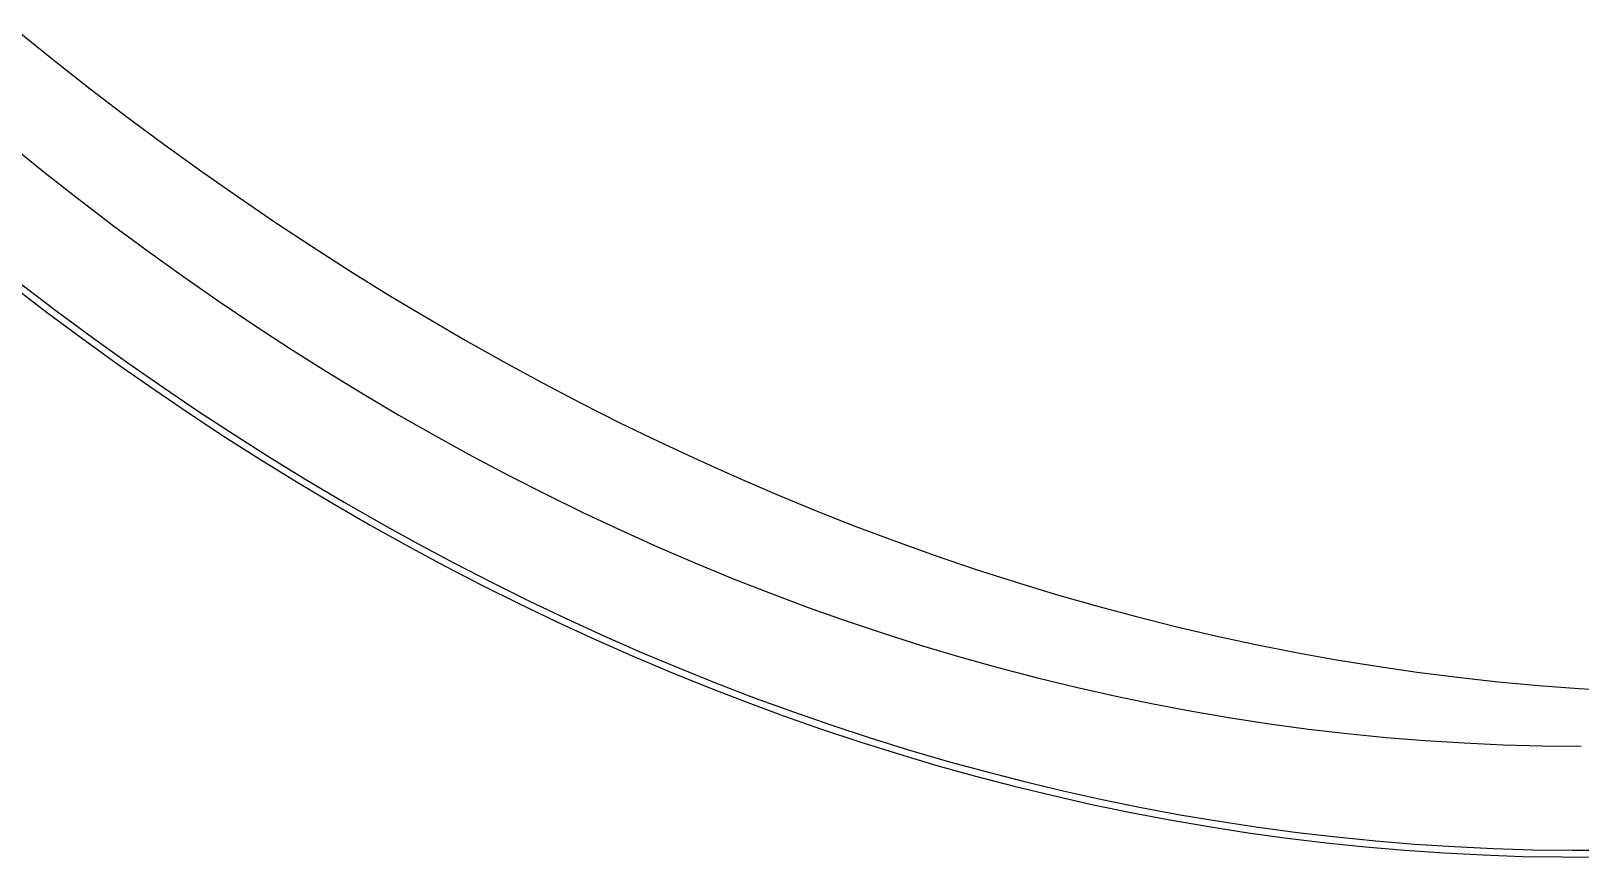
# Model space of a CAD drawing. Extents: x -1 to 217, y -22 to 302.
# Drawn here: x 57.93 to 107.83, y -22.31 to 4.29 of the extents above; entities that cross this region are included whole.
import ezdxf

# ---------------------------------------------------------------- set-up
doc = ezdxf.new("R2010")
doc.units = 0

msp = doc.modelspace()

# ---------------------------------------------------------------- linework, layer by layer
at = {"layer": 'ELLIPSES'}
for p, q in [((57.503, 4.295), (58.669, 3.354)), ((58.669, 3.354), (59.842, 2.433)), ((59.842, 2.433), (61.022, 1.532)), ((61.022, 1.532), (62.209, 0.651)), ((57.251, 0.645), (58.358, -0.248)), ((62.209, 0.651), (63.402, -0.21)), ((58.358, -0.248), (59.472, -1.122)), ((63.402, -0.21), (64.602, -1.051)), ((59.472, -1.122), (60.592, -1.976)), ((64.602, -1.051), (65.808, -1.871)), ((60.592, -1.976), (61.719, -2.81)), ((65.808, -1.871), (67.019, -2.671)), ((61.719, -2.81), (62.853, -3.623)), ((67.019, -2.671), (68.237, -3.451)), ((68.237, -3.451), (69.46, -4.209)), ((57.342, -3.923), (58.467, -4.782)), ((57.65, -3.881), (58.777, -4.737)), ((62.853, -3.623), (63.993, -4.417)), ((63.993, -4.417), (65.139, -5.189)), ((69.46, -4.209), (70.688, -4.947)), ((58.467, -4.782), (59.6, -5.622)), ((58.777, -4.737), (59.91, -5.574)), ((70.688, -4.947), (71.921, -5.664)), ((65.139, -5.189), (66.291, -5.942)), ((59.6, -5.622), (60.739, -6.442)), ((59.91, -5.574), (61.05, -6.391)), ((66.291, -5.942), (67.45, -6.674)), ((71.921, -5.664), (73.16, -6.36)), ((60.739, -6.442), (61.884, -7.243)), ((61.05, -6.391), (62.196, -7.188)), ((73.16, -6.36), (74.403, -7.035)), ((67.45, -6.674), (68.614, -7.385)), ((61.884, -7.243), (63.035, -8.024)), ((62.196, -7.188), (63.348, -7.966)), ((68.614, -7.385), (69.783, -8.075)), ((74.403, -7.035), (75.651, -7.688)), ((63.348, -7.966), (64.506, -8.724)), ((75.651, -7.688), (76.904, -8.32)), ((63.035, -8.024), (64.192, -8.785)), ((69.783, -8.075), (70.958, -8.744)), ((76.904, -8.32), (78.16, -8.931)), ((64.192, -8.785), (65.355, -9.526)), ((64.506, -8.724), (65.67, -9.461)), ((70.958, -8.744), (72.138, -9.393)), ((78.16, -8.931), (79.421, -9.52)), ((65.67, -9.461), (66.84, -10.179)), ((72.138, -9.393), (73.323, -10.02)), ((65.355, -9.526), (66.524, -10.247)), ((79.421, -9.52), (80.686, -10.088)), ((66.524, -10.247), (67.699, -10.948)), ((66.84, -10.179), (68.015, -10.876)), ((73.323, -10.02), (74.513, -10.626)), ((80.686, -10.088), (81.954, -10.633)), ((67.699, -10.948), (68.879, -11.629)), ((68.015, -10.876), (69.196, -11.553)), ((74.513, -10.626), (75.708, -11.211)), ((81.954, -10.633), (83.225, -11.157)), ((75.708, -11.211), (76.908, -11.774)), ((83.225, -11.157), (84.5, -11.659)), ((68.879, -11.629), (70.064, -12.289)), ((69.196, -11.553), (70.382, -12.21)), ((76.908, -11.774), (78.111, -12.316)), ((84.5, -11.659), (85.778, -12.139)), ((70.064, -12.289), (71.254, -12.929)), ((70.382, -12.21), (71.573, -12.846)), ((78.111, -12.316), (79.319, -12.836)), ((85.778, -12.139), (87.059, -12.597)), ((71.254, -12.929), (72.449, -13.548)), ((71.573, -12.846), (72.769, -13.461)), ((79.319, -12.836), (80.531, -13.335)), ((87.059, -12.597), (88.343, -13.033)), ((72.769, -13.461), (73.969, -14.056)), ((80.531, -13.335), (81.747, -13.812)), ((88.343, -13.033), (89.629, -13.447)), ((89.629, -13.447), (90.918, -13.839)), ((72.449, -13.548), (73.649, -14.147)), ((81.747, -13.812), (82.967, -14.268)), ((90.918, -13.839), (92.208, -14.208)), ((73.649, -14.147), (74.853, -14.725)), ((73.969, -14.056), (75.174, -14.631)), ((82.967, -14.268), (84.19, -14.702)), ((92.208, -14.208), (93.501, -14.555)), ((74.853, -14.725), (76.062, -15.283)), ((75.174, -14.631), (76.384, -15.184)), ((84.19, -14.702), (85.416, -15.113)), ((93.501, -14.555), (94.795, -14.879)), ((94.795, -14.879), (96.091, -15.182)), ((76.062, -15.283), (77.275, -15.82)), ((76.384, -15.184), (77.598, -15.716)), ((85.416, -15.113), (86.646, -15.503)), ((96.091, -15.182), (97.388, -15.461)), ((97.388, -15.461), (98.686, -15.718)), ((77.275, -15.82), (78.493, -16.335)), ((77.598, -15.716), (78.816, -16.228)), ((86.646, -15.503), (87.879, -15.871)), ((87.879, -15.871), (89.114, -16.217)), ((98.686, -15.718), (99.985, -15.953)), ((99.985, -15.953), (101.285, -16.164)), ((78.493, -16.335), (79.714, -16.83)), ((78.816, -16.228), (80.037, -16.719)), ((89.114, -16.217), (90.352, -16.541)), ((101.285, -16.164), (102.585, -16.354)), ((102.585, -16.354), (103.886, -16.52)), ((79.714, -16.83), (80.939, -17.304)), ((80.037, -16.719), (81.263, -17.188)), ((90.352, -16.541), (91.593, -16.842)), ((91.593, -16.842), (92.836, -17.122)), ((103.886, -16.52), (105.186, -16.664)), ((105.186, -16.664), (106.487, -16.785)), ((106.487, -16.785), (107.788, -16.883)), ((107.788, -16.883), (109.088, -16.959)), ((80.939, -17.304), (82.168, -17.756)), ((81.263, -17.188), (82.492, -17.636)), ((92.836, -17.122), (94.081, -17.379)), ((94.081, -17.379), (95.328, -17.614)), ((82.168, -17.756), (83.4, -18.188)), ((82.492, -17.636), (83.725, -18.063)), ((95.328, -17.614), (96.577, -17.827)), ((96.577, -17.827), (97.827, -18.018)), ((83.4, -18.188), (84.635, -18.598)), ((83.725, -18.063), (84.961, -18.469)), ((97.827, -18.018), (99.079, -18.186)), ((99.079, -18.186), (100.332, -18.332)), ((100.332, -18.332), (101.587, -18.455)), ((101.587, -18.455), (102.842, -18.556)), ((84.635, -18.598), (85.874, -18.987)), ((84.961, -18.469), (86.199, -18.854)), ((86.199, -18.854), (87.441, -19.217)), ((102.842, -18.556), (104.097, -18.635)), ((104.097, -18.635), (105.354, -18.691)), ((105.354, -18.691), (106.61, -18.725)), ((106.61, -18.725), (107.867, -18.737)), ((85.874, -18.987), (87.115, -19.355)), ((87.115, -19.355), (88.359, -19.701)), ((87.441, -19.217), (88.686, -19.558)), ((88.359, -19.701), (89.606, -20.026)), ((88.686, -19.558), (89.933, -19.878)), ((89.933, -19.878), (91.183, -20.177)), ((89.606, -20.026), (90.856, -20.33)), ((90.856, -20.33), (92.107, -20.612)), ((91.183, -20.177), (92.435, -20.454)), ((92.435, -20.454), (93.689, -20.71)), ((92.107, -20.612), (93.361, -20.872)), ((93.361, -20.872), (94.617, -21.111)), ((93.689, -20.71), (94.944, -20.944)), ((94.944, -20.944), (96.202, -21.156)), ((94.617, -21.111), (95.874, -21.328)), ((95.874, -21.328), (97.133, -21.524)), ((96.202, -21.156), (97.461, -21.346)), ((97.461, -21.346), (98.722, -21.515)), ((97.133, -21.524), (98.394, -21.698)), ((98.394, -21.698), (99.656, -21.85)), ((98.722, -21.515), (99.984, -21.662)), ((99.656, -21.85), (100.919, -21.981)), ((99.984, -21.662), (101.247, -21.788)), ((101.247, -21.788), (102.51, -21.891)), ((102.51, -21.891), (103.775, -21.973)), ((100.919, -21.981), (102.183, -22.089)), ((102.183, -22.089), (103.447, -22.177)), ((103.447, -22.177), (104.713, -22.242)), ((103.775, -21.973), (105.04, -22.033)), ((104.713, -22.242), (105.978, -22.286)), ((105.04, -22.033), (106.306, -22.071)), ((105.978, -22.286), (107.244, -22.307)), ((106.306, -22.071), (107.571, -22.088)), ((107.244, -22.307), (108.51, -22.308)), ((107.571, -22.088), (108.837, -22.082))]:
    msp.add_line(p, q, dxfattribs=at)

doc.saveas('drawing.dxf')
